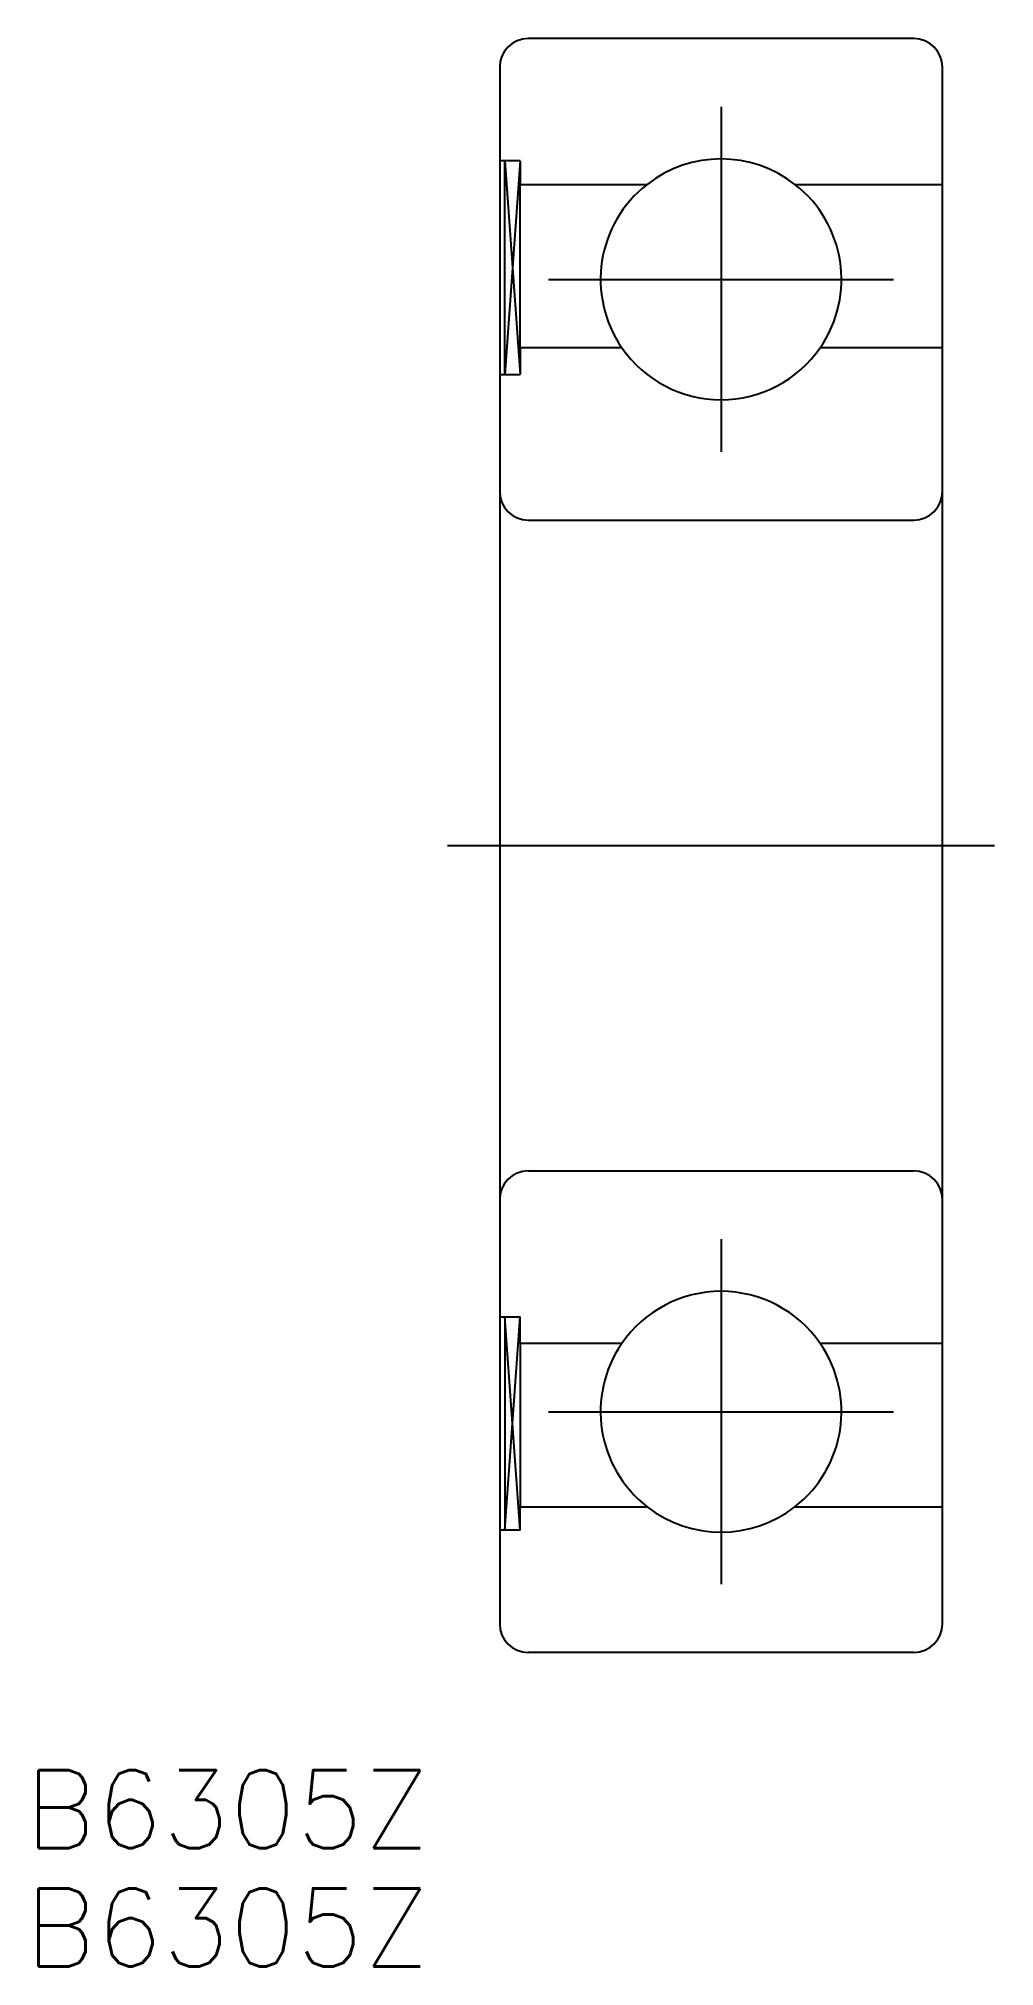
# Model space of a CAD drawing. Extents: x -26.2 to 10.5, y -43.1 to 31.
import ezdxf

# ---------------------------------------------------------------- set-up
doc = ezdxf.new("R2010")
doc.units = 0
doc.linetypes.add('CENTER', pattern=[50.8, 31.75, -6.35, 6.35, -6.35])
doc.layers.get('0').update_dxf_attribs({"linetype": 'CONTINUOUS'})
doc.layers.add('CENTER', color=1, linetype='CENTER')
doc.styles.get("Standard").update_dxf_attribs({"font": 'txt.shx', "height": 3, "bigfont": 'bigfont.shx'})

# ---------------------------------------------------------------- blocks, each defined once
blk = doc.blocks.new('*U2')
at = {"color": 7, "linetype": 'CONTINUOUS'}
blk.add_text('B6305Z', height=3, dxfattribs=at).set_placement((-26.722, -38.521))
blk = doc.blocks.new('*U3')
at = {"color": 7, "linetype": 'CONTINUOUS'}
blk.add_text('B6305Z', height=3, dxfattribs=at).set_placement((-26.722, -43.059))

msp = doc.modelspace()

# ---------------------------------------------------------------- linework, layer by layer
at = {"color": 7, "linetype": 'CONTINUOUS'}
for p, q in [((7.4, 31), (-7.4, 31)), ((-8.5, 29.9), (-8.5, -29.9)), ((8.5, -29.9), (8.5, 29.9)), ((-7.718, 26.3), (-8.5, 26.3)), ((-8.304, 18.1), (-8.304, 26.3)), ((-7.718, 26.3), (-7.718, 25.4)), ((-7.718, 25.4), (-2.84, 25.4)), ((-7.718, 19.125), (-7.718, 25.4)), ((2.84, 25.4), (8.5, 25.4)), ((-3.808, 19.125), (-7.718, 19.125)), ((-7.718, 19.125), (-7.718, 18.1)), ((8.5, 19.125), (3.808, 19.125)), ((-8.5, 18.1), (-7.718, 18.1)), ((-7.4, 12.5), (7.4, 12.5)), ((-7.4, -12.5), (7.4, -12.5)), ((-8.5, -18.1), (-7.718, -18.1)), ((-8.304, -18.1), (-8.304, -26.3)), ((-7.718, -19.125), (-7.718, -18.1)), ((-7.718, -19.125), (-7.718, -25.4)), ((-3.808, -19.125), (-7.718, -19.125)), ((8.5, -19.125), (3.808, -19.125)), ((-7.718, -25.4), (-2.84, -25.4)), ((-7.718, -26.3), (-7.718, -25.4)), ((2.84, -25.4), (8.5, -25.4)), ((-7.718, -26.3), (-8.5, -26.3)), ((7.4, -31), (-7.4, -31))]:
    msp.add_line(p, q, dxfattribs=at)
at = {"color": 3, "linetype": 'CONTINUOUS'}
for p, q in [((-7.718, 26.3), (-8.304, 18.1)), ((-8.304, 26.3), (-7.718, 18.1)), ((-7.718, -26.3), (-8.304, -18.1)), ((-8.304, -26.3), (-7.718, -18.1))]:
    msp.add_line(p, q, dxfattribs=at)
at = {"color": 7, "linetype": 'CONTINUOUS'}
for centre, radius, start, end in [((-7.4, 29.9), 1.1, 90, 180), ((7.4, 29.9), 1.1, 0, 90), ((0, 21.75), 4.625, 52.1098, 127.8902), ((0, 21.75), 4.625, 127.8902, 214.58078), ((0, 21.75), 4.625, 325.41922, 52.1098), ((0, 21.75), 4.625, 214.58078, 325.41922), ((-7.4, 13.6), 1.1, 180, 270), ((7.4, 13.6), 1.1, 270, 0), ((-7.4, -13.6), 1.1, 90, 180), ((7.4, -13.6), 1.1, 0, 90), ((0, -21.75), 4.625, 34.58078, 145.41922), ((0, -21.75), 4.625, 145.41922, 232.1098), ((0, -21.75), 4.625, 307.8902, 34.58078), ((0, -21.75), 4.625, 232.1098, 307.8902), ((-7.4, -29.9), 1.1, 180, 270), ((7.4, -29.9), 1.1, 270, 0)]:
    msp.add_arc(centre, radius, start, end, dxfattribs=at)
at = {"layer": 'CENTER', "color": 1, "linetype": 'CENTER'}
for p, q in [((0, 28.375), (0, 15.125)), ((-6.625, 21.75), (6.625, 21.75)), ((-10.5, 0), (10.5, 0)), ((0, -15.125), (0, -28.375)), ((-6.625, -21.75), (6.625, -21.75))]:
    msp.add_line(p, q, dxfattribs=at)

# ---------------------------------------------------------------- block references
at = {"color": 7, "linetype": 'CONTINUOUS'}
for name in ['*U2', '*U3']:
    msp.add_blockref(name, (0, 0), dxfattribs=at)

doc.saveas('drawing.dxf')
